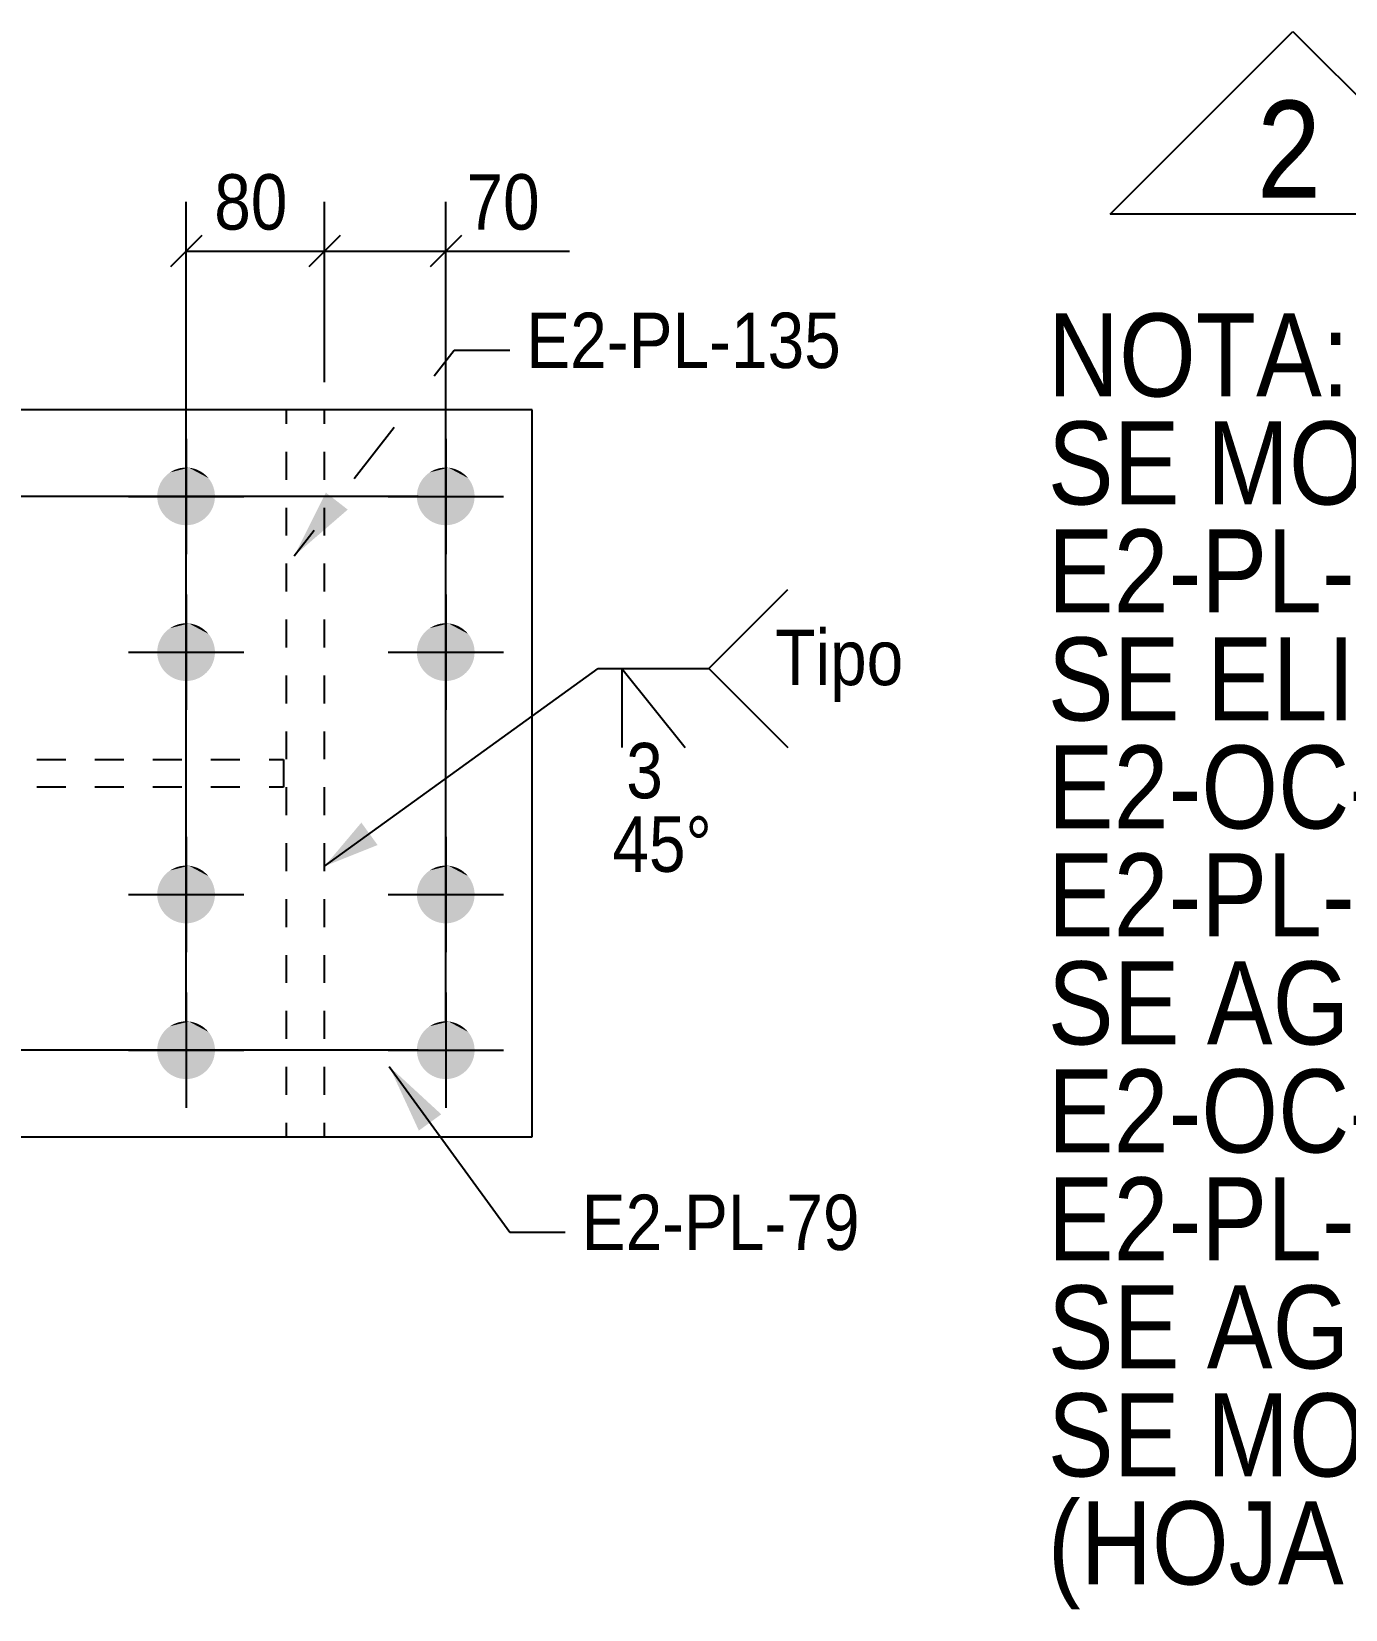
# Model space of a CAD drawing. Header units: millimetres. Extents: x 67 to 383, y 106 to 148.
# Drawn here: x 282.75 to 290.39, y 116.51 to 125.67 of the extents above; entities that cross this region are included whole.
import ezdxf

# ---------------------------------------------------------------- set-up
doc = ezdxf.new("R2010")
doc.units = ezdxf.units.MM
doc.linetypes.add('XKITLINE00', pattern=[0])
doc.styles.add('ARIAL', font='ARIAL.TTF')

msp = doc.modelspace()

# ---------------------------------------------------------------- linework, layer by layer
at = {"color": 3, "linetype": 'XKITLINE00'}
for p, q in [((289.0189, 124.6112), (290.0804, 125.6727)), ((290.0804, 125.6727), (291.1419, 124.6112)), ((291.1419, 124.6112), (289.0189, 124.6112)), ((283.6504, 123.3074), (283.6504, 122.6367)), ((285.1587, 123.3074), (285.1587, 122.6367)), ((283.315, 122.9721), (283.9857, 122.9721)), ((284.8233, 122.9721), (285.494, 122.9721)), ((283.6504, 122.4024), (283.6504, 121.7318)), ((285.1587, 122.4024), (285.1587, 121.7318)), ((283.315, 122.0671), (283.9857, 122.0671)), ((284.8233, 122.0671), (285.494, 122.0671)), ((283.6504, 120.9947), (283.6504, 120.324)), ((285.1587, 120.9947), (285.1587, 120.324)), ((283.315, 120.6594), (283.9857, 120.6594)), ((284.8233, 120.6594), (285.494, 120.6594)), ((283.6504, 120.0897), (283.6504, 119.4191)), ((285.1587, 120.0897), (285.1587, 119.4191)), ((283.315, 119.7544), (283.9857, 119.7544)), ((284.8233, 119.7544), (285.494, 119.7544))]:
    msp.add_line(p, q, dxfattribs=at)
at = {"linetype": 'XKITLINE00'}
for p, q in [((283.6504, 119.9153), (283.6504, 124.6829)), ((284.4548, 123.6357), (284.4548, 124.6829)), ((284.4548, 123.6357), (284.4548, 124.6829)), ((285.1587, 119.9153), (285.1587, 124.6829)), ((283.7414, 124.4884), (283.5594, 124.3064)), ((284.5458, 124.4884), (284.3638, 124.3064)), ((284.5458, 124.4884), (284.3638, 124.3064)), ((285.2497, 124.4884), (285.0677, 124.3064)), ((283.6504, 124.3974), (284.4548, 124.3974)), ((284.4548, 124.3974), (285.1587, 124.3974)), ((285.1587, 124.3974), (285.8773, 124.3974)), ((285.1587, 124.3974), (285.8773, 124.3974)), ((285.0923, 123.6729), (285.2085, 123.8223)), ((285.2085, 123.8223), (285.5303, 123.8223)), ((284.2313, 123.4748), (284.2313, 123.3936)), ((284.4548, 123.4748), (284.2939, 123.4748)), ((284.4548, 123.3936), (284.4548, 123.4748)), ((284.6275, 123.0754), (284.8599, 123.3742)), ((284.2313, 123.2312), (284.2313, 123.0688)), ((284.4548, 123.0688), (284.4548, 123.2312)), ((284.9978, 122.9721), (275.3408, 122.9721)), ((284.2313, 122.9063), (284.2313, 122.7439)), ((284.4548, 122.7439), (284.4548, 122.9063)), ((284.2789, 122.6272), (284.3951, 122.7766)), ((284.2313, 122.5815), (284.2313, 122.419)), ((284.4548, 122.419), (284.4548, 122.5815)), ((284.2313, 122.2566), (284.2313, 122.0942)), ((284.4548, 122.0942), (284.4548, 122.2566)), ((284.2313, 121.9317), (284.2313, 121.7693)), ((284.4548, 121.7693), (284.4548, 121.9317)), ((284.2313, 121.6069), (284.2313, 121.4445)), ((284.4548, 121.4445), (284.4548, 121.6069)), ((282.7842, 121.443), (282.9527, 121.443)), ((283.1211, 121.443), (283.2896, 121.443)), ((283.4581, 121.443), (283.6265, 121.443)), ((283.795, 121.443), (283.9635, 121.443)), ((284.132, 121.443), (284.2162, 121.443)), ((284.2162, 121.443), (284.2162, 121.2833)), ((282.9527, 121.2833), (282.7842, 121.2833)), ((283.2896, 121.2833), (283.1211, 121.2833)), ((283.6265, 121.2833), (283.4581, 121.2833)), ((283.9635, 121.2833), (283.795, 121.2833)), ((284.2162, 121.2833), (284.132, 121.2833)), ((284.2313, 121.282), (284.2313, 121.1196)), ((284.4548, 121.1196), (284.4548, 121.282)), ((284.2313, 120.9572), (284.2313, 120.7947)), ((284.4548, 120.7947), (284.4548, 120.9572)), ((284.2313, 120.6323), (284.2313, 120.4699)), ((284.4548, 120.4699), (284.4548, 120.6323)), ((284.2313, 120.3074), (284.2313, 120.145)), ((284.4548, 120.145), (284.4548, 120.3074)), ((284.2313, 119.9826), (284.2313, 119.8202)), ((284.4548, 119.8202), (284.4548, 119.9826)), ((284.9978, 119.7544), (275.3408, 119.7544)), ((284.2313, 119.6577), (284.2313, 119.4953)), ((284.4548, 119.4953), (284.4548, 119.6577)), ((284.831, 119.66), (285.5304, 118.6981)), ((284.2313, 119.3329), (284.2313, 119.2516)), ((284.4548, 119.2516), (284.4548, 119.3329)), ((284.2313, 119.2516), (284.3922, 119.2516)), ((285.5304, 118.6981), (285.8522, 118.6981))]:
    msp.add_line(p, q, dxfattribs=at)
at = {"color": 2, "linetype": 'XKITLINE00'}
for p, q in [((285.6614, 123.4748), (276.4106, 123.4748)), ((285.6614, 119.2516), (285.6614, 123.4748)), ((276.4106, 119.2516), (285.6614, 119.2516))]:
    msp.add_line(p, q, dxfattribs=at)
at = {"color": 1, "linetype": 'XKITLINE00'}
for p, q in [((286.687, 121.9719), (287.1467, 122.4316)), ((284.4548, 120.8232), (286.0435, 121.9719)), ((286.0435, 121.9719), (286.687, 121.9719)), ((286.1814, 121.9719), (286.5491, 121.5122)), ((286.1814, 121.9719), (286.1814, 121.5122)), ((286.687, 121.9719), (287.1467, 121.5122))]:
    msp.add_line(p, q, dxfattribs=at)
for p in [(283.6504, 124.3974), (284.4548, 124.3974), (284.4548, 124.3974), (285.1587, 124.3974)]:
    msp.add_point(p)
at = {"color": 3, "linetype": 'Continuous'}
for points in [[(283.6668, 123.1389), (283.4835, 122.9885), (283.4827, 122.9721)], [(283.6668, 123.1389), (283.4827, 122.9721), (283.4835, 122.9556)], [(283.6668, 123.1389), (283.4859, 123.0048), (283.4835, 122.9885)], [(283.6668, 123.1389), (283.4835, 122.9556), (283.4859, 122.9394)], [(283.6668, 123.1389), (283.4899, 123.0207), (283.4859, 123.0048)], [(283.6668, 123.1389), (283.4859, 122.9394), (283.4899, 122.9234)], [(283.6668, 123.1389), (283.4955, 123.0362), (283.4899, 123.0207)], [(283.6668, 123.1389), (283.4899, 122.9234), (283.4955, 122.9079)], [(283.6668, 123.1389), (283.5025, 123.0511), (283.4955, 123.0362)], [(283.6668, 123.1389), (283.4955, 122.9079), (283.5025, 122.893)], [(283.6668, 123.1389), (283.511, 123.0652), (283.5025, 123.0511)], [(283.6668, 123.1389), (283.5025, 122.893), (283.511, 122.8789)], [(283.6668, 123.1389), (283.5208, 123.0784), (283.511, 123.0652)], [(283.6668, 123.1389), (283.511, 122.8789), (283.5208, 122.8657)], [(283.6668, 123.1389), (283.5318, 123.0906), (283.5208, 123.0784)], [(283.6668, 123.1389), (283.5208, 122.8657), (283.5318, 122.8535)], [(283.6668, 123.1389), (283.544, 123.1017), (283.5318, 123.0906)], [(283.6668, 123.1389), (283.5318, 122.8535), (283.544, 122.8425)], [(283.6668, 123.1389), (283.5572, 123.1115), (283.544, 123.1017)], [(283.6668, 123.1389), (283.544, 122.8425), (283.5572, 122.8327)], [(283.6668, 123.1389), (283.5713, 123.1199), (283.5572, 123.1115)], [(283.6668, 123.1389), (283.5572, 122.8327), (283.5713, 122.8242)], [(283.6668, 123.1389), (283.5862, 123.127), (283.5713, 123.1199)], [(283.6668, 123.1389), (283.5713, 122.8242), (283.5862, 122.8172)], [(283.6668, 123.1389), (283.6017, 123.1325), (283.5862, 123.127)], [(283.6668, 123.1389), (283.5862, 122.8172), (283.6017, 122.8116)], [(283.6668, 123.1389), (283.6177, 123.1365), (283.6017, 123.1325)], [(283.6668, 123.1389), (283.6017, 122.8116), (283.6177, 122.8076)], [(283.6668, 123.1389), (283.6339, 123.1389), (283.6177, 123.1365)], [(283.6668, 123.1389), (283.6177, 122.8076), (283.6339, 122.8052)], [(283.6668, 123.1389), (283.6504, 123.1397), (283.6339, 123.1389)], [(283.6668, 123.1389), (283.6339, 122.8052), (283.6504, 122.8044)], [(283.6668, 123.1389), (283.6504, 122.8044), (283.6668, 122.8052)], [(283.6668, 123.1389), (283.6668, 122.8052), (283.6831, 122.8076)], [(283.6668, 123.1389), (283.6831, 122.8076), (283.6991, 122.8116)], [(283.6668, 123.1389), (283.6991, 122.8116), (283.7145, 122.8172)], [(283.6668, 123.1389), (283.7145, 122.8172), (283.7294, 122.8242)], [(283.6668, 123.1389), (283.7294, 122.8242), (283.7435, 122.8327)], [(283.6668, 123.1389), (283.7435, 122.8327), (283.7567, 122.8425)], [(283.6668, 123.1389), (283.7567, 122.8425), (283.7689, 122.8535)], [(283.6668, 123.1389), (283.7689, 122.8535), (283.78, 122.8657)], [(283.6668, 123.1389), (283.78, 122.8657), (283.7898, 122.8789)], [(283.6668, 123.1389), (283.7898, 122.8789), (283.7983, 122.893)], [(283.6668, 123.1389), (283.7983, 122.893), (283.8053, 122.9079)], [(283.6668, 123.1389), (283.8053, 122.9079), (283.8108, 122.9234)], [(283.6668, 123.1389), (283.8108, 122.9234), (283.8148, 122.9394)], [(283.6668, 123.1389), (283.8148, 122.9394), (283.8172, 122.9556)], [(283.6668, 123.1389), (283.8172, 122.9556), (283.818, 122.9721)], [(283.6668, 123.1389), (283.818, 122.9721), (283.8172, 122.9885)], [(283.6668, 123.1389), (283.8172, 122.9885), (283.8148, 123.0048)], [(283.6668, 123.1389), (283.8148, 123.0048), (283.8108, 123.0207)], [(283.6668, 123.1389), (283.8108, 123.0207), (283.8053, 123.0362)], [(283.6668, 123.1389), (283.8053, 123.0362), (283.7983, 123.0511)], [(283.6668, 123.1389), (283.7983, 123.0511), (283.7898, 123.0652)], [(283.6668, 123.1389), (283.7898, 123.0652), (283.78, 123.0784)], [(283.6668, 123.1389), (283.78, 123.0784), (283.7689, 123.0906)], [(283.6668, 123.1389), (283.7689, 123.0906), (283.7567, 123.1017)], [(283.6668, 123.1389), (283.7567, 123.1017), (283.7435, 123.1115)], [(283.6668, 123.1389), (283.7435, 123.1115), (283.7294, 123.1199)], [(283.6668, 123.1389), (283.7294, 123.1199), (283.7145, 123.127)], [(283.6668, 123.1389), (283.7145, 123.127), (283.6991, 123.1325)], [(283.6668, 123.1389), (283.6991, 123.1325), (283.6831, 123.1365)], [(285.1751, 123.1389), (284.9918, 122.9885), (284.991, 122.9721)], [(285.1751, 123.1389), (284.991, 122.9721), (284.9918, 122.9556)], [(285.1751, 123.1389), (284.9942, 123.0048), (284.9918, 122.9885)], [(285.1751, 123.1389), (284.9918, 122.9556), (284.9942, 122.9394)], [(285.1751, 123.1389), (284.9982, 123.0207), (284.9942, 123.0048)], [(285.1751, 123.1389), (284.9942, 122.9394), (284.9982, 122.9234)], [(285.1751, 123.1389), (285.0038, 123.0362), (284.9982, 123.0207)], [(285.1751, 123.1389), (284.9982, 122.9234), (285.0038, 122.9079)], [(285.1751, 123.1389), (285.0108, 123.0511), (285.0038, 123.0362)], [(285.1751, 123.1389), (285.0038, 122.9079), (285.0108, 122.893)], [(285.1751, 123.1389), (285.0192, 123.0652), (285.0108, 123.0511)], [(285.1751, 123.1389), (285.0108, 122.893), (285.0192, 122.8789)], [(285.1751, 123.1389), (285.0291, 123.0784), (285.0192, 123.0652)], [(285.1751, 123.1389), (285.0192, 122.8789), (285.0291, 122.8657)], [(285.1751, 123.1389), (285.0401, 123.0906), (285.0291, 123.0784)], [(285.1751, 123.1389), (285.0291, 122.8657), (285.0401, 122.8535)], [(285.1751, 123.1389), (285.0523, 123.1017), (285.0401, 123.0906)], [(285.1751, 123.1389), (285.0401, 122.8535), (285.0523, 122.8425)], [(285.1751, 123.1389), (285.0655, 123.1115), (285.0523, 123.1017)], [(285.1751, 123.1389), (285.0523, 122.8425), (285.0655, 122.8327)], [(285.1751, 123.1389), (285.0796, 123.1199), (285.0655, 123.1115)], [(285.1751, 123.1389), (285.0655, 122.8327), (285.0796, 122.8242)], [(285.1751, 123.1389), (285.0945, 123.127), (285.0796, 123.1199)], [(285.1751, 123.1389), (285.0796, 122.8242), (285.0945, 122.8172)], [(285.1751, 123.1389), (285.11, 123.1325), (285.0945, 123.127)], [(285.1751, 123.1389), (285.0945, 122.8172), (285.11, 122.8116)], [(285.1751, 123.1389), (285.126, 123.1365), (285.11, 123.1325)], [(285.1751, 123.1389), (285.11, 122.8116), (285.126, 122.8076)], [(285.1751, 123.1389), (285.1422, 123.1389), (285.126, 123.1365)], [(285.1751, 123.1389), (285.126, 122.8076), (285.1422, 122.8052)], [(285.1751, 123.1389), (285.1587, 123.1397), (285.1422, 123.1389)], [(285.1751, 123.1389), (285.1422, 122.8052), (285.1587, 122.8044)], [(285.1751, 123.1389), (285.1587, 122.8044), (285.1751, 122.8052)], [(285.1751, 123.1389), (285.1751, 122.8052), (285.1914, 122.8076)], [(285.1751, 123.1389), (285.1914, 122.8076), (285.2073, 122.8116)], [(285.1751, 123.1389), (285.2073, 122.8116), (285.2228, 122.8172)], [(285.1751, 123.1389), (285.2228, 122.8172), (285.2377, 122.8242)], [(285.1751, 123.1389), (285.2377, 122.8242), (285.2518, 122.8327)], [(285.1751, 123.1389), (285.2518, 122.8327), (285.265, 122.8425)], [(285.1751, 123.1389), (285.265, 122.8425), (285.2772, 122.8535)], [(285.1751, 123.1389), (285.2772, 122.8535), (285.2883, 122.8657)], [(285.1751, 123.1389), (285.2883, 122.8657), (285.2981, 122.8789)], [(285.1751, 123.1389), (285.2981, 122.8789), (285.3065, 122.893)], [(285.1751, 123.1389), (285.3065, 122.893), (285.3136, 122.9079)], [(285.1751, 123.1389), (285.3136, 122.9079), (285.3191, 122.9234)], [(285.1751, 123.1389), (285.3191, 122.9234), (285.3231, 122.9394)], [(285.1751, 123.1389), (285.3231, 122.9394), (285.3255, 122.9556)], [(285.1751, 123.1389), (285.3255, 122.9556), (285.3263, 122.9721)], [(285.1751, 123.1389), (285.3263, 122.9721), (285.3255, 122.9885)], [(285.1751, 123.1389), (285.3255, 122.9885), (285.3231, 123.0048)], [(285.1751, 123.1389), (285.3231, 123.0048), (285.3191, 123.0207)], [(285.1751, 123.1389), (285.3191, 123.0207), (285.3136, 123.0362)], [(285.1751, 123.1389), (285.3136, 123.0362), (285.3065, 123.0511)], [(285.1751, 123.1389), (285.3065, 123.0511), (285.2981, 123.0652)], [(285.1751, 123.1389), (285.2981, 123.0652), (285.2883, 123.0784)], [(285.1751, 123.1389), (285.2883, 123.0784), (285.2772, 123.0906)], [(285.1751, 123.1389), (285.2772, 123.0906), (285.265, 123.1017)], [(285.1751, 123.1389), (285.265, 123.1017), (285.2518, 123.1115)], [(285.1751, 123.1389), (285.2518, 123.1115), (285.2377, 123.1199)], [(285.1751, 123.1389), (285.2377, 123.1199), (285.2228, 123.127)], [(285.1751, 123.1389), (285.2228, 123.127), (285.2073, 123.1325)], [(285.1751, 123.1389), (285.2073, 123.1325), (285.1914, 123.1365)], [(283.6668, 122.234), (283.4835, 122.0835), (283.4827, 122.0671)], [(283.6668, 122.234), (283.4827, 122.0671), (283.4835, 122.0507)], [(283.6668, 122.234), (283.4859, 122.0998), (283.4835, 122.0835)], [(283.6668, 122.234), (283.4835, 122.0507), (283.4859, 122.0344)], [(283.6668, 122.234), (283.4899, 122.1158), (283.4859, 122.0998)], [(283.6668, 122.234), (283.4859, 122.0344), (283.4899, 122.0184)], [(283.6668, 122.234), (283.4955, 122.1313), (283.4899, 122.1158)], [(283.6668, 122.234), (283.4899, 122.0184), (283.4955, 122.0029)], [(283.6668, 122.234), (283.5025, 122.1461), (283.4955, 122.1313)], [(283.6668, 122.234), (283.4955, 122.0029), (283.5025, 121.9881)], [(283.6668, 122.234), (283.511, 122.1603), (283.5025, 122.1461)], [(283.6668, 122.234), (283.5025, 121.9881), (283.511, 121.974)], [(283.6668, 122.234), (283.5208, 122.1735), (283.511, 122.1603)], [(283.6668, 122.234), (283.511, 121.974), (283.5208, 121.9607)], [(283.6668, 122.234), (283.5318, 122.1857), (283.5208, 122.1735)], [(283.6668, 122.234), (283.5208, 121.9607), (283.5318, 121.9485)], [(283.6668, 122.234), (283.544, 122.1967), (283.5318, 122.1857)], [(283.6668, 122.234), (283.5318, 121.9485), (283.544, 121.9375)], [(283.6668, 122.234), (283.5572, 122.2065), (283.544, 122.1967)], [(283.6668, 122.234), (283.544, 121.9375), (283.5572, 121.9277)], [(283.6668, 122.234), (283.5713, 122.215), (283.5572, 122.2065)], [(283.6668, 122.234), (283.5572, 121.9277), (283.5713, 121.9192)], [(283.6668, 122.234), (283.5862, 122.222), (283.5713, 122.215)], [(283.6668, 122.234), (283.5713, 121.9192), (283.5862, 121.9122)], [(283.6668, 122.234), (283.6017, 122.2276), (283.5862, 122.222)], [(283.6668, 122.234), (283.5862, 121.9122), (283.6017, 121.9067)], [(283.6668, 122.234), (283.6177, 122.2316), (283.6017, 122.2276)], [(283.6668, 122.234), (283.6017, 121.9067), (283.6177, 121.9027)], [(283.6668, 122.234), (283.6339, 122.234), (283.6177, 122.2316)], [(283.6668, 122.234), (283.6177, 121.9027), (283.6339, 121.9002)], [(283.6668, 122.234), (283.6504, 122.2348), (283.6339, 122.234)], [(283.6668, 122.234), (283.6339, 121.9002), (283.6504, 121.8994)], [(283.6668, 122.234), (283.6504, 121.8994), (283.6668, 121.9002)], [(283.6668, 122.234), (283.6668, 121.9002), (283.6831, 121.9027)], [(283.6668, 122.234), (283.6831, 121.9027), (283.6991, 121.9067)], [(283.6668, 122.234), (283.6991, 121.9067), (283.7145, 121.9122)], [(283.6668, 122.234), (283.7145, 121.9122), (283.7294, 121.9192)], [(283.6668, 122.234), (283.7294, 121.9192), (283.7435, 121.9277)], [(283.6668, 122.234), (283.7435, 121.9277), (283.7567, 121.9375)], [(283.6668, 122.234), (283.7567, 121.9375), (283.7689, 121.9485)], [(283.6668, 122.234), (283.7689, 121.9485), (283.78, 121.9607)], [(283.6668, 122.234), (283.78, 121.9607), (283.7898, 121.974)], [(283.6668, 122.234), (283.7898, 121.974), (283.7983, 121.9881)], [(283.6668, 122.234), (283.7983, 121.9881), (283.8053, 122.0029)], [(283.6668, 122.234), (283.8053, 122.0029), (283.8108, 122.0184)], [(283.6668, 122.234), (283.8108, 122.0184), (283.8148, 122.0344)], [(283.6668, 122.234), (283.8148, 122.0344), (283.8172, 122.0507)], [(283.6668, 122.234), (283.8172, 122.0507), (283.818, 122.0671)], [(283.6668, 122.234), (283.818, 122.0671), (283.8172, 122.0835)], [(283.6668, 122.234), (283.8172, 122.0835), (283.8148, 122.0998)], [(283.6668, 122.234), (283.8148, 122.0998), (283.8108, 122.1158)], [(283.6668, 122.234), (283.8108, 122.1158), (283.8053, 122.1313)], [(283.6668, 122.234), (283.8053, 122.1313), (283.7983, 122.1461)], [(283.6668, 122.234), (283.7983, 122.1461), (283.7898, 122.1603)], [(283.6668, 122.234), (283.7898, 122.1603), (283.78, 122.1735)], [(283.6668, 122.234), (283.78, 122.1735), (283.7689, 122.1857)], [(283.6668, 122.234), (283.7689, 122.1857), (283.7567, 122.1967)], [(283.6668, 122.234), (283.7567, 122.1967), (283.7435, 122.2065)], [(283.6668, 122.234), (283.7435, 122.2065), (283.7294, 122.215)], [(283.6668, 122.234), (283.7294, 122.215), (283.7145, 122.222)], [(283.6668, 122.234), (283.7145, 122.222), (283.6991, 122.2276)], [(283.6668, 122.234), (283.6991, 122.2276), (283.6831, 122.2316)], [(285.1751, 122.234), (284.9918, 122.0835), (284.991, 122.0671)], [(285.1751, 122.234), (284.991, 122.0671), (284.9918, 122.0507)], [(285.1751, 122.234), (284.9942, 122.0998), (284.9918, 122.0835)], [(285.1751, 122.234), (284.9918, 122.0507), (284.9942, 122.0344)], [(285.1751, 122.234), (284.9982, 122.1158), (284.9942, 122.0998)], [(285.1751, 122.234), (284.9942, 122.0344), (284.9982, 122.0184)], [(285.1751, 122.234), (285.0038, 122.1313), (284.9982, 122.1158)], [(285.1751, 122.234), (284.9982, 122.0184), (285.0038, 122.0029)], [(285.1751, 122.234), (285.0108, 122.1461), (285.0038, 122.1313)], [(285.1751, 122.234), (285.0038, 122.0029), (285.0108, 121.9881)], [(285.1751, 122.234), (285.0192, 122.1603), (285.0108, 122.1461)], [(285.1751, 122.234), (285.0108, 121.9881), (285.0192, 121.974)], [(285.1751, 122.234), (285.0291, 122.1735), (285.0192, 122.1603)], [(285.1751, 122.234), (285.0192, 121.974), (285.0291, 121.9607)], [(285.1751, 122.234), (285.0401, 122.1857), (285.0291, 122.1735)], [(285.1751, 122.234), (285.0291, 121.9607), (285.0401, 121.9485)], [(285.1751, 122.234), (285.0523, 122.1967), (285.0401, 122.1857)], [(285.1751, 122.234), (285.0401, 121.9485), (285.0523, 121.9375)], [(285.1751, 122.234), (285.0655, 122.2065), (285.0523, 122.1967)], [(285.1751, 122.234), (285.0523, 121.9375), (285.0655, 121.9277)], [(285.1751, 122.234), (285.0796, 122.215), (285.0655, 122.2065)], [(285.1751, 122.234), (285.0655, 121.9277), (285.0796, 121.9192)], [(285.1751, 122.234), (285.0945, 122.222), (285.0796, 122.215)], [(285.1751, 122.234), (285.0796, 121.9192), (285.0945, 121.9122)], [(285.1751, 122.234), (285.11, 122.2276), (285.0945, 122.222)], [(285.1751, 122.234), (285.0945, 121.9122), (285.11, 121.9067)], [(285.1751, 122.234), (285.126, 122.2316), (285.11, 122.2276)], [(285.1751, 122.234), (285.11, 121.9067), (285.126, 121.9027)], [(285.1751, 122.234), (285.1422, 122.234), (285.126, 122.2316)], [(285.1751, 122.234), (285.126, 121.9027), (285.1422, 121.9002)], [(285.1751, 122.234), (285.1587, 122.2348), (285.1422, 122.234)], [(285.1751, 122.234), (285.1422, 121.9002), (285.1587, 121.8994)], [(285.1751, 122.234), (285.1587, 121.8994), (285.1751, 121.9002)], [(285.1751, 122.234), (285.1751, 121.9002), (285.1914, 121.9027)], [(285.1751, 122.234), (285.1914, 121.9027), (285.2073, 121.9067)], [(285.1751, 122.234), (285.2073, 121.9067), (285.2228, 121.9122)], [(285.1751, 122.234), (285.2228, 121.9122), (285.2377, 121.9192)], [(285.1751, 122.234), (285.2377, 121.9192), (285.2518, 121.9277)], [(285.1751, 122.234), (285.2518, 121.9277), (285.265, 121.9375)], [(285.1751, 122.234), (285.265, 121.9375), (285.2772, 121.9485)], [(285.1751, 122.234), (285.2772, 121.9485), (285.2883, 121.9607)], [(285.1751, 122.234), (285.2883, 121.9607), (285.2981, 121.974)], [(285.1751, 122.234), (285.2981, 121.974), (285.3065, 121.9881)], [(285.1751, 122.234), (285.3065, 121.9881), (285.3136, 122.0029)], [(285.1751, 122.234), (285.3136, 122.0029), (285.3191, 122.0184)], [(285.1751, 122.234), (285.3191, 122.0184), (285.3231, 122.0344)], [(285.1751, 122.234), (285.3231, 122.0344), (285.3255, 122.0507)], [(285.1751, 122.234), (285.3255, 122.0507), (285.3263, 122.0671)], [(285.1751, 122.234), (285.3263, 122.0671), (285.3255, 122.0835)], [(285.1751, 122.234), (285.3255, 122.0835), (285.3231, 122.0998)], [(285.1751, 122.234), (285.3231, 122.0998), (285.3191, 122.1158)], [(285.1751, 122.234), (285.3191, 122.1158), (285.3136, 122.1313)], [(285.1751, 122.234), (285.3136, 122.1313), (285.3065, 122.1461)], [(285.1751, 122.234), (285.3065, 122.1461), (285.2981, 122.1603)], [(285.1751, 122.234), (285.2981, 122.1603), (285.2883, 122.1735)], [(285.1751, 122.234), (285.2883, 122.1735), (285.2772, 122.1857)], [(285.1751, 122.234), (285.2772, 122.1857), (285.265, 122.1967)], [(285.1751, 122.234), (285.265, 122.1967), (285.2518, 122.2065)], [(285.1751, 122.234), (285.2518, 122.2065), (285.2377, 122.215)], [(285.1751, 122.234), (285.2377, 122.215), (285.2228, 122.222)], [(285.1751, 122.234), (285.2228, 122.222), (285.2073, 122.2276)], [(285.1751, 122.234), (285.2073, 122.2276), (285.1914, 122.2316)], [(283.6668, 120.8262), (283.6504, 120.827), (283.6339, 120.8262)], [(285.1751, 120.8262), (285.1587, 120.827), (285.1422, 120.8262)], [(283.6668, 120.8262), (283.4835, 120.6758), (283.4827, 120.6594)], [(283.6668, 120.8262), (283.4827, 120.6594), (283.4835, 120.6429)], [(283.6668, 120.8262), (283.4859, 120.6921), (283.4835, 120.6758)], [(283.6668, 120.8262), (283.4835, 120.6429), (283.4859, 120.6267)], [(283.6668, 120.8262), (283.4899, 120.708), (283.4859, 120.6921)], [(283.6668, 120.8262), (283.4859, 120.6267), (283.4899, 120.6107)], [(283.6668, 120.8262), (283.4955, 120.7235), (283.4899, 120.708)], [(283.6668, 120.8262), (283.4899, 120.6107), (283.4955, 120.5952)], [(283.6668, 120.8262), (283.5025, 120.7384), (283.4955, 120.7235)], [(283.6668, 120.8262), (283.4955, 120.5952), (283.5025, 120.5803)], [(283.6668, 120.8262), (283.511, 120.7525), (283.5025, 120.7384)], [(283.6668, 120.8262), (283.5025, 120.5803), (283.511, 120.5662)], [(283.6668, 120.8262), (283.5208, 120.7657), (283.511, 120.7525)], [(283.6668, 120.8262), (283.511, 120.5662), (283.5208, 120.553)], [(283.6668, 120.8262), (283.5318, 120.7779), (283.5208, 120.7657)], [(283.6668, 120.8262), (283.5208, 120.553), (283.5318, 120.5408)], [(283.6668, 120.8262), (283.544, 120.789), (283.5318, 120.7779)], [(283.6668, 120.8262), (283.5318, 120.5408), (283.544, 120.5298)], [(283.6668, 120.8262), (283.5572, 120.7988), (283.544, 120.789)], [(283.6668, 120.8262), (283.544, 120.5298), (283.5572, 120.52)], [(283.6668, 120.8262), (283.5713, 120.8072), (283.5572, 120.7988)], [(283.6668, 120.8262), (283.5572, 120.52), (283.5713, 120.5115)], [(283.6668, 120.8262), (283.5862, 120.8143), (283.5713, 120.8072)], [(283.6668, 120.8262), (283.5713, 120.5115), (283.5862, 120.5045)], [(283.6668, 120.8262), (283.6017, 120.8198), (283.5862, 120.8143)], [(283.6668, 120.8262), (283.5862, 120.5045), (283.6017, 120.4989)], [(283.6668, 120.8262), (283.6177, 120.8238), (283.6017, 120.8198)], [(283.6668, 120.8262), (283.6017, 120.4989), (283.6177, 120.4949)], [(283.6668, 120.8262), (283.6339, 120.8262), (283.6177, 120.8238)], [(283.6668, 120.8262), (283.6177, 120.4949), (283.6339, 120.4925)], [(283.6668, 120.8262), (283.6339, 120.4925), (283.6504, 120.4917)], [(283.6668, 120.8262), (283.6504, 120.4917), (283.6668, 120.4925)], [(283.6668, 120.8262), (283.6668, 120.4925), (283.6831, 120.4949)], [(283.6668, 120.8262), (283.6831, 120.4949), (283.6991, 120.4989)], [(283.6668, 120.8262), (283.6991, 120.4989), (283.7145, 120.5045)], [(283.6668, 120.8262), (283.7145, 120.5045), (283.7294, 120.5115)], [(283.6668, 120.8262), (283.7294, 120.5115), (283.7435, 120.52)], [(283.6668, 120.8262), (283.7435, 120.52), (283.7567, 120.5298)], [(283.6668, 120.8262), (283.7567, 120.5298), (283.7689, 120.5408)], [(283.6668, 120.8262), (283.7689, 120.5408), (283.78, 120.553)], [(283.6668, 120.8262), (283.78, 120.553), (283.7898, 120.5662)], [(283.6668, 120.8262), (283.7898, 120.5662), (283.7983, 120.5803)], [(283.6668, 120.8262), (283.7983, 120.5803), (283.8053, 120.5952)], [(283.6668, 120.8262), (283.8053, 120.5952), (283.8108, 120.6107)], [(283.6668, 120.8262), (283.8108, 120.6107), (283.8148, 120.6267)], [(283.6668, 120.8262), (283.8148, 120.6267), (283.8172, 120.6429)], [(283.6668, 120.8262), (283.8172, 120.6429), (283.818, 120.6594)], [(283.6668, 120.8262), (283.818, 120.6594), (283.8172, 120.6758)], [(283.6668, 120.8262), (283.8172, 120.6758), (283.8148, 120.6921)], [(283.6668, 120.8262), (283.8148, 120.6921), (283.8108, 120.708)], [(283.6668, 120.8262), (283.8108, 120.708), (283.8053, 120.7235)], [(283.6668, 120.8262), (283.8053, 120.7235), (283.7983, 120.7384)], [(283.6668, 120.8262), (283.7983, 120.7384), (283.7898, 120.7525)], [(283.6668, 120.8262), (283.7898, 120.7525), (283.78, 120.7657)], [(283.6668, 120.8262), (283.78, 120.7657), (283.7689, 120.7779)], [(283.6668, 120.8262), (283.7689, 120.7779), (283.7567, 120.789)], [(283.6668, 120.8262), (283.7567, 120.789), (283.7435, 120.7988)], [(283.6668, 120.8262), (283.7435, 120.7988), (283.7294, 120.8072)], [(283.6668, 120.8262), (283.7294, 120.8072), (283.7145, 120.8143)], [(283.6668, 120.8262), (283.7145, 120.8143), (283.6991, 120.8198)], [(283.6668, 120.8262), (283.6991, 120.8198), (283.6831, 120.8238)], [(285.1751, 120.8262), (284.9918, 120.6758), (284.991, 120.6594)], [(285.1751, 120.8262), (284.991, 120.6594), (284.9918, 120.6429)], [(285.1751, 120.8262), (284.9942, 120.6921), (284.9918, 120.6758)], [(285.1751, 120.8262), (284.9918, 120.6429), (284.9942, 120.6267)], [(285.1751, 120.8262), (284.9982, 120.708), (284.9942, 120.6921)], [(285.1751, 120.8262), (284.9942, 120.6267), (284.9982, 120.6107)], [(285.1751, 120.8262), (285.0038, 120.7235), (284.9982, 120.708)], [(285.1751, 120.8262), (284.9982, 120.6107), (285.0038, 120.5952)], [(285.1751, 120.8262), (285.0108, 120.7384), (285.0038, 120.7235)], [(285.1751, 120.8262), (285.0038, 120.5952), (285.0108, 120.5803)], [(285.1751, 120.8262), (285.0192, 120.7525), (285.0108, 120.7384)], [(285.1751, 120.8262), (285.0108, 120.5803), (285.0192, 120.5662)], [(285.1751, 120.8262), (285.0291, 120.7657), (285.0192, 120.7525)], [(285.1751, 120.8262), (285.0192, 120.5662), (285.0291, 120.553)], [(285.1751, 120.8262), (285.0401, 120.7779), (285.0291, 120.7657)], [(285.1751, 120.8262), (285.0291, 120.553), (285.0401, 120.5408)], [(285.1751, 120.8262), (285.0523, 120.789), (285.0401, 120.7779)], [(285.1751, 120.8262), (285.0401, 120.5408), (285.0523, 120.5298)], [(285.1751, 120.8262), (285.0655, 120.7988), (285.0523, 120.789)], [(285.1751, 120.8262), (285.0523, 120.5298), (285.0655, 120.52)], [(285.1751, 120.8262), (285.0796, 120.8072), (285.0655, 120.7988)], [(285.1751, 120.8262), (285.0655, 120.52), (285.0796, 120.5115)], [(285.1751, 120.8262), (285.0945, 120.8143), (285.0796, 120.8072)], [(285.1751, 120.8262), (285.0796, 120.5115), (285.0945, 120.5045)], [(285.1751, 120.8262), (285.11, 120.8198), (285.0945, 120.8143)], [(285.1751, 120.8262), (285.0945, 120.5045), (285.11, 120.4989)], [(285.1751, 120.8262), (285.126, 120.8238), (285.11, 120.8198)], [(285.1751, 120.8262), (285.11, 120.4989), (285.126, 120.4949)], [(285.1751, 120.8262), (285.1422, 120.8262), (285.126, 120.8238)], [(285.1751, 120.8262), (285.126, 120.4949), (285.1422, 120.4925)], [(285.1751, 120.8262), (285.1422, 120.4925), (285.1587, 120.4917)], [(285.1751, 120.8262), (285.1587, 120.4917), (285.1751, 120.4925)], [(285.1751, 120.8262), (285.1751, 120.4925), (285.1914, 120.4949)], [(285.1751, 120.8262), (285.1914, 120.4949), (285.2073, 120.4989)], [(285.1751, 120.8262), (285.2073, 120.4989), (285.2228, 120.5045)], [(285.1751, 120.8262), (285.2228, 120.5045), (285.2377, 120.5115)], [(285.1751, 120.8262), (285.2377, 120.5115), (285.2518, 120.52)], [(285.1751, 120.8262), (285.2518, 120.52), (285.265, 120.5298)], [(285.1751, 120.8262), (285.265, 120.5298), (285.2772, 120.5408)], [(285.1751, 120.8262), (285.2772, 120.5408), (285.2883, 120.553)], [(285.1751, 120.8262), (285.2883, 120.553), (285.2981, 120.5662)], [(285.1751, 120.8262), (285.2981, 120.5662), (285.3065, 120.5803)], [(285.1751, 120.8262), (285.3065, 120.5803), (285.3136, 120.5952)], [(285.1751, 120.8262), (285.3136, 120.5952), (285.3191, 120.6107)], [(285.1751, 120.8262), (285.3191, 120.6107), (285.3231, 120.6267)], [(285.1751, 120.8262), (285.3231, 120.6267), (285.3255, 120.6429)], [(285.1751, 120.8262), (285.3255, 120.6429), (285.3263, 120.6594)], [(285.1751, 120.8262), (285.3263, 120.6594), (285.3255, 120.6758)], [(285.1751, 120.8262), (285.3255, 120.6758), (285.3231, 120.6921)], [(285.1751, 120.8262), (285.3231, 120.6921), (285.3191, 120.708)], [(285.1751, 120.8262), (285.3191, 120.708), (285.3136, 120.7235)], [(285.1751, 120.8262), (285.3136, 120.7235), (285.3065, 120.7384)], [(285.1751, 120.8262), (285.3065, 120.7384), (285.2981, 120.7525)], [(285.1751, 120.8262), (285.2981, 120.7525), (285.2883, 120.7657)], [(285.1751, 120.8262), (285.2883, 120.7657), (285.2772, 120.7779)], [(285.1751, 120.8262), (285.2772, 120.7779), (285.265, 120.789)], [(285.1751, 120.8262), (285.265, 120.789), (285.2518, 120.7988)], [(285.1751, 120.8262), (285.2518, 120.7988), (285.2377, 120.8072)], [(285.1751, 120.8262), (285.2377, 120.8072), (285.2228, 120.8143)], [(285.1751, 120.8262), (285.2228, 120.8143), (285.2073, 120.8198)], [(285.1751, 120.8262), (285.2073, 120.8198), (285.1914, 120.8238)], [(283.6668, 119.9213), (283.4835, 119.7708), (283.4827, 119.7544)], [(283.6668, 119.9213), (283.4827, 119.7544), (283.4835, 119.738)], [(283.6668, 119.9213), (283.4859, 119.7871), (283.4835, 119.7708)], [(283.6668, 119.9213), (283.4835, 119.738), (283.4859, 119.7217)], [(283.6668, 119.9213), (283.4899, 119.8031), (283.4859, 119.7871)], [(283.6668, 119.9213), (283.4859, 119.7217), (283.4899, 119.7057)], [(283.6668, 119.9213), (283.4955, 119.8186), (283.4899, 119.8031)], [(283.6668, 119.9213), (283.4899, 119.7057), (283.4955, 119.6902)], [(283.6668, 119.9213), (283.5025, 119.8334), (283.4955, 119.8186)], [(283.6668, 119.9213), (283.4955, 119.6902), (283.5025, 119.6754)], [(283.6668, 119.9213), (283.511, 119.8476), (283.5025, 119.8334)], [(283.6668, 119.9213), (283.5025, 119.6754), (283.511, 119.6613)], [(283.6668, 119.9213), (283.5208, 119.8608), (283.511, 119.8476)], [(283.6668, 119.9213), (283.511, 119.6613), (283.5208, 119.648)], [(283.6668, 119.9213), (283.5318, 119.873), (283.5208, 119.8608)], [(283.6668, 119.9213), (283.5208, 119.648), (283.5318, 119.6358)], [(283.6668, 119.9213), (283.544, 119.884), (283.5318, 119.873)], [(283.6668, 119.9213), (283.5318, 119.6358), (283.544, 119.6248)], [(283.6668, 119.9213), (283.5572, 119.8938), (283.544, 119.884)], [(283.6668, 119.9213), (283.544, 119.6248), (283.5572, 119.615)], [(283.6668, 119.9213), (283.5713, 119.9023), (283.5572, 119.8938)], [(283.6668, 119.9213), (283.5572, 119.615), (283.5713, 119.6065)], [(283.6668, 119.9213), (283.5862, 119.9093), (283.5713, 119.9023)], [(283.6668, 119.9213), (283.5713, 119.6065), (283.5862, 119.5995)], [(283.6668, 119.9213), (283.6017, 119.9149), (283.5862, 119.9093)], [(283.6668, 119.9213), (283.5862, 119.5995), (283.6017, 119.594)], [(283.6668, 119.9213), (283.6177, 119.9189), (283.6017, 119.9149)], [(283.6668, 119.9213), (283.6017, 119.594), (283.6177, 119.59)], [(283.6668, 119.9213), (283.6339, 119.9213), (283.6177, 119.9189)], [(283.6668, 119.9213), (283.6177, 119.59), (283.6339, 119.5875)], [(283.6668, 119.9213), (283.6504, 119.9221), (283.6339, 119.9213)], [(283.6668, 119.9213), (283.6339, 119.5875), (283.6504, 119.5867)], [(283.6668, 119.9213), (283.6504, 119.5867), (283.6668, 119.5875)], [(283.6668, 119.9213), (283.6668, 119.5875), (283.6831, 119.59)], [(283.6668, 119.9213), (283.6831, 119.59), (283.6991, 119.594)], [(283.6668, 119.9213), (283.6991, 119.594), (283.7145, 119.5995)], [(283.6668, 119.9213), (283.7145, 119.5995), (283.7294, 119.6065)], [(283.6668, 119.9213), (283.7294, 119.6065), (283.7435, 119.615)], [(283.6668, 119.9213), (283.7435, 119.615), (283.7567, 119.6248)], [(283.6668, 119.9213), (283.7567, 119.6248), (283.7689, 119.6358)], [(283.6668, 119.9213), (283.7689, 119.6358), (283.78, 119.648)], [(283.6668, 119.9213), (283.78, 119.648), (283.7898, 119.6613)], [(283.6668, 119.9213), (283.7898, 119.6613), (283.7983, 119.6754)], [(283.6668, 119.9213), (283.7983, 119.6754), (283.8053, 119.6902)], [(283.6668, 119.9213), (283.8053, 119.6902), (283.8108, 119.7057)], [(283.6668, 119.9213), (283.8108, 119.7057), (283.8148, 119.7217)], [(283.6668, 119.9213), (283.8148, 119.7217), (283.8172, 119.738)], [(283.6668, 119.9213), (283.8172, 119.738), (283.818, 119.7544)], [(283.6668, 119.9213), (283.818, 119.7544), (283.8172, 119.7708)], [(283.6668, 119.9213), (283.8172, 119.7708), (283.8148, 119.7871)], [(283.6668, 119.9213), (283.8148, 119.7871), (283.8108, 119.8031)], [(283.6668, 119.9213), (283.8108, 119.8031), (283.8053, 119.8186)], [(283.6668, 119.9213), (283.8053, 119.8186), (283.7983, 119.8334)], [(283.6668, 119.9213), (283.7983, 119.8334), (283.7898, 119.8476)], [(283.6668, 119.9213), (283.7898, 119.8476), (283.78, 119.8608)], [(283.6668, 119.9213), (283.78, 119.8608), (283.7689, 119.873)], [(283.6668, 119.9213), (283.7689, 119.873), (283.7567, 119.884)], [(283.6668, 119.9213), (283.7567, 119.884), (283.7435, 119.8938)], [(283.6668, 119.9213), (283.7435, 119.8938), (283.7294, 119.9023)], [(283.6668, 119.9213), (283.7294, 119.9023), (283.7145, 119.9093)], [(283.6668, 119.9213), (283.7145, 119.9093), (283.6991, 119.9149)], [(283.6668, 119.9213), (283.6991, 119.9149), (283.6831, 119.9189)], [(285.1751, 119.9213), (284.9918, 119.7708), (284.991, 119.7544)], [(285.1751, 119.9213), (284.991, 119.7544), (284.9918, 119.738)], [(285.1751, 119.9213), (284.9942, 119.7871), (284.9918, 119.7708)], [(285.1751, 119.9213), (284.9918, 119.738), (284.9942, 119.7217)], [(285.1751, 119.9213), (284.9982, 119.8031), (284.9942, 119.7871)], [(285.1751, 119.9213), (284.9942, 119.7217), (284.9982, 119.7057)], [(285.1751, 119.9213), (285.0038, 119.8186), (284.9982, 119.8031)], [(285.1751, 119.9213), (284.9982, 119.7057), (285.0038, 119.6902)], [(285.1751, 119.9213), (285.0108, 119.8334), (285.0038, 119.8186)], [(285.1751, 119.9213), (285.0038, 119.6902), (285.0108, 119.6754)], [(285.1751, 119.9213), (285.0192, 119.8476), (285.0108, 119.8334)], [(285.1751, 119.9213), (285.0108, 119.6754), (285.0192, 119.6613)], [(285.1751, 119.9213), (285.0291, 119.8608), (285.0192, 119.8476)], [(285.1751, 119.9213), (285.0192, 119.6613), (285.0291, 119.648)], [(285.1751, 119.9213), (285.0401, 119.873), (285.0291, 119.8608)], [(285.1751, 119.9213), (285.0291, 119.648), (285.0401, 119.6358)], [(285.1751, 119.9213), (285.0523, 119.884), (285.0401, 119.873)], [(285.1751, 119.9213), (285.0401, 119.6358), (285.0523, 119.6248)], [(285.1751, 119.9213), (285.0655, 119.8938), (285.0523, 119.884)], [(285.1751, 119.9213), (285.0523, 119.6248), (285.0655, 119.615)], [(285.1751, 119.9213), (285.0796, 119.9023), (285.0655, 119.8938)], [(285.1751, 119.9213), (285.0655, 119.615), (285.0796, 119.6065)], [(285.1751, 119.9213), (285.0945, 119.9093), (285.0796, 119.9023)], [(285.1751, 119.9213), (285.0796, 119.6065), (285.0945, 119.5995)], [(285.1751, 119.9213), (285.11, 119.9149), (285.0945, 119.9093)], [(285.1751, 119.9213), (285.0945, 119.5995), (285.11, 119.594)], [(285.1751, 119.9213), (285.126, 119.9189), (285.11, 119.9149)], [(285.1751, 119.9213), (285.11, 119.594), (285.126, 119.59)], [(285.1751, 119.9213), (285.1422, 119.9213), (285.126, 119.9189)], [(285.1751, 119.9213), (285.126, 119.59), (285.1422, 119.5875)], [(285.1751, 119.9213), (285.1587, 119.9221), (285.1422, 119.9213)], [(285.1751, 119.9213), (285.1422, 119.5875), (285.1587, 119.5867)], [(285.1751, 119.9213), (285.1587, 119.5867), (285.1751, 119.5875)], [(285.1751, 119.9213), (285.1751, 119.5875), (285.1914, 119.59)], [(285.1751, 119.9213), (285.1914, 119.59), (285.2073, 119.594)], [(285.1751, 119.9213), (285.2073, 119.594), (285.2228, 119.5995)], [(285.1751, 119.9213), (285.2228, 119.5995), (285.2377, 119.6065)], [(285.1751, 119.9213), (285.2377, 119.6065), (285.2518, 119.615)], [(285.1751, 119.9213), (285.2518, 119.615), (285.265, 119.6248)], [(285.1751, 119.9213), (285.265, 119.6248), (285.2772, 119.6358)], [(285.1751, 119.9213), (285.2772, 119.6358), (285.2883, 119.648)], [(285.1751, 119.9213), (285.2883, 119.648), (285.2981, 119.6613)], [(285.1751, 119.9213), (285.2981, 119.6613), (285.3065, 119.6754)], [(285.1751, 119.9213), (285.3065, 119.6754), (285.3136, 119.6902)], [(285.1751, 119.9213), (285.3136, 119.6902), (285.3191, 119.7057)], [(285.1751, 119.9213), (285.3191, 119.7057), (285.3231, 119.7217)], [(285.1751, 119.9213), (285.3231, 119.7217), (285.3255, 119.738)], [(285.1751, 119.9213), (285.3255, 119.738), (285.3263, 119.7544)], [(285.1751, 119.9213), (285.3263, 119.7544), (285.3255, 119.7708)], [(285.1751, 119.9213), (285.3255, 119.7708), (285.3231, 119.7871)], [(285.1751, 119.9213), (285.3231, 119.7871), (285.3191, 119.8031)], [(285.1751, 119.9213), (285.3191, 119.8031), (285.3136, 119.8186)], [(285.1751, 119.9213), (285.3136, 119.8186), (285.3065, 119.8334)], [(285.1751, 119.9213), (285.3065, 119.8334), (285.2981, 119.8476)], [(285.1751, 119.9213), (285.2981, 119.8476), (285.2883, 119.8608)], [(285.1751, 119.9213), (285.2883, 119.8608), (285.2772, 119.873)], [(285.1751, 119.9213), (285.2772, 119.873), (285.265, 119.884)], [(285.1751, 119.9213), (285.265, 119.884), (285.2518, 119.8938)], [(285.1751, 119.9213), (285.2518, 119.8938), (285.2377, 119.9023)], [(285.1751, 119.9213), (285.2377, 119.9023), (285.2228, 119.9093)], [(285.1751, 119.9213), (285.2228, 119.9093), (285.2073, 119.9149)], [(285.1751, 119.9213), (285.2073, 119.9149), (285.1914, 119.9189)]]:
    msp.add_solid(points, dxfattribs=at)
at = {"linetype": 'Continuous'}
for points in [[(284.2789, 122.6272), (284.4624, 122.9941), (284.2789, 122.6272), (284.5894, 122.8953)], [(284.831, 119.66), (285.1326, 119.382), (284.831, 119.66), (285.0025, 119.2874)]]:
    msp.add_solid(points, dxfattribs=at)
at = {"color": 1, "linetype": 'Continuous'}
msp.add_solid([(284.4548, 120.8232), (284.6684, 121.0769), (284.4548, 120.8232), (284.7627, 120.9466)], dxfattribs=at)

# ---------------------------------------------------------------- texts
at = {"color": 3, "style": 'ARIAL', "width": 0.85}
for s, height, p in [('2', 0.5631, (289.8716, 124.7077)), ('80', 0.32177, (283.8139, 124.5221)), ('70', 0.32177, (285.2793, 124.5221)), ('E2-PL-135', 0.32177, (285.6268, 123.7177)), ('NOTA:', 0.48265, (288.6563, 123.5525)), ('SE MODIFICAN MARCAS:', 0.482651, (288.6563, 122.925)), ('E2-PL-2 Y E2-PL-OC-10', 0.482651, (288.6563, 122.2976)), ('SE ELIMINAN MARCAS:', 0.482651, (288.6563, 121.6701)), ('E2-OC-9, E2-PL-3, ', 0.482651, (288.6563, 121.0427)), ('E2-PL-19 Y E2-PL-30', 0.482651, (288.6563, 120.4152)), ('SE AGREGAN MARCAS:', 0.482651, (288.6563, 119.7878)), ('E2-OC-16, E2-PL-260, E2-PL-264,', 0.482651, (288.6563, 119.1603)), ('E2-PL-276, E2-PL-278 Y E2-PL-283', 0.482651, (288.6563, 118.5329)), ('E2-PL-79', 0.32177, (285.9487, 118.5935)), ('SE AGREGA CORTE I-I', 0.482651, (288.6563, 117.9054)), ('SE MODIFICA ZONA INDICADA ', 0.482651, (288.6563, 117.278)), ('(HOJA 2 Y 3)', 0.482651, (288.6563, 116.6505))]:
    msp.add_text(s, height=height, dxfattribs=at).set_placement(p)
at = {"color": 1, "style": 'ARIAL', "width": 0.85}
for s, height, p in [('Tipo', 0.32177, (287.0731, 121.8754)), ('3', 0.3218, (286.2074, 121.2181)), ('45°', 0.32177, (286.1266, 120.7906))]:
    msp.add_text(s, height=height, dxfattribs=at).set_placement(p)

doc.saveas('drawing.dxf')
